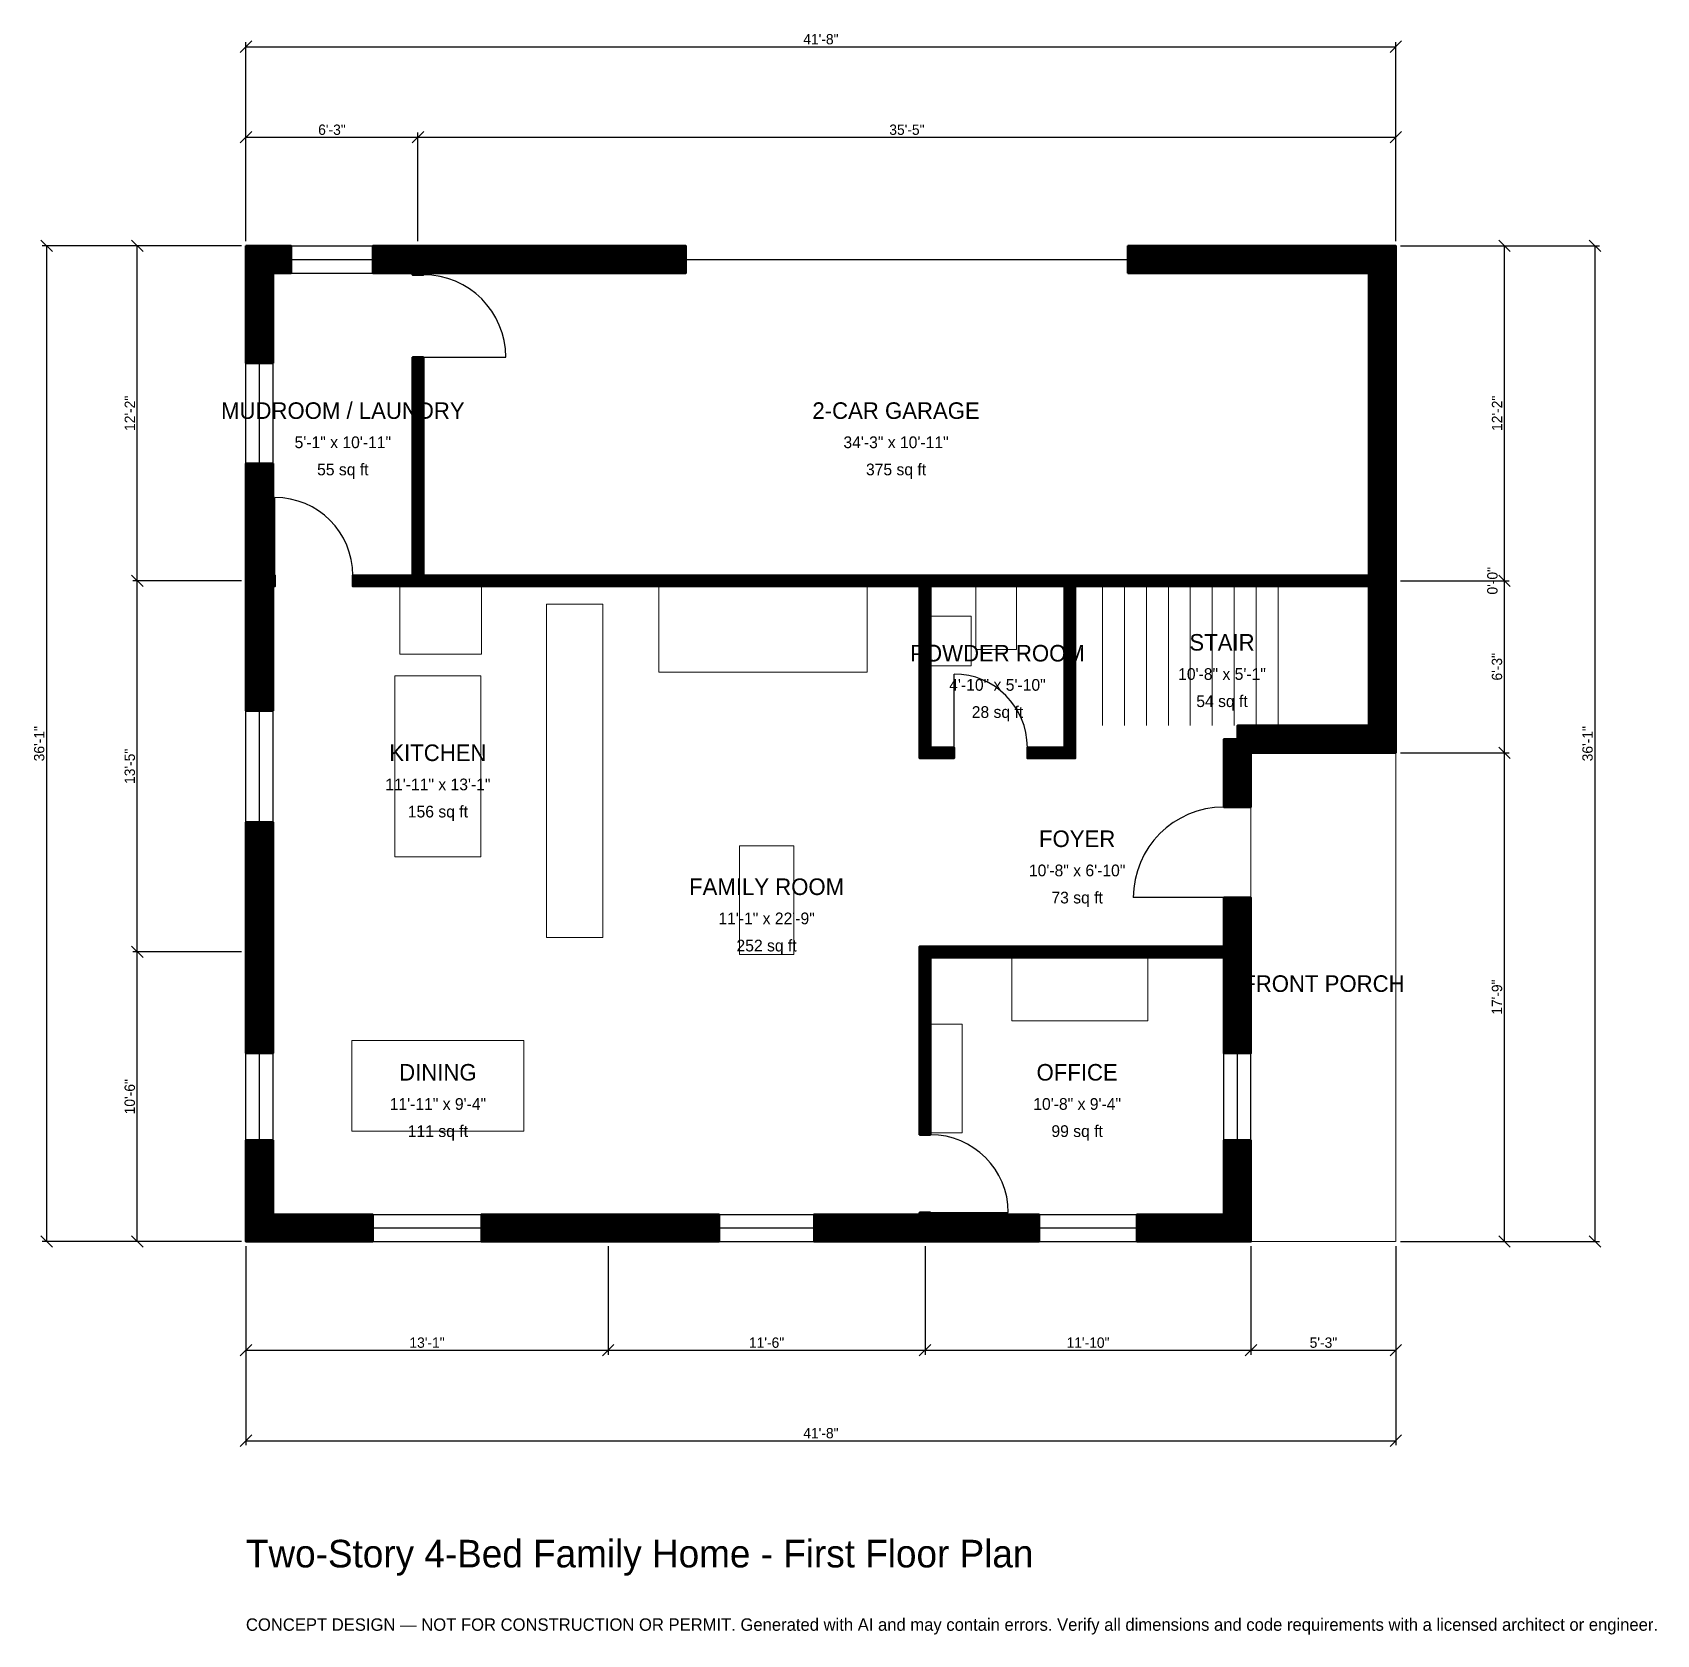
# Model space of a CAD drawing. Header units: inches. Extents: x -93 to 613, y -171 to 526.
import ezdxf
from ezdxf.enums import TextEntityAlignment as Align

# ---------------------------------------------------------------- set-up
doc = ezdxf.new("R2010")
doc.units = ezdxf.units.IN
doc.header["$MEASUREMENT"] = 0
doc.linetypes.add('DASHED', pattern=[0.6, 0.5, -0.1])
for name, color, linetype, lineweight in [('A-ANNO-DIMS', 1, 'Continuous', 13), ('A-ANNO-TEXT', 7, 'Continuous', 18), ('A-AREA-IDEN', 7, 'Continuous', 18), ('A-DOOR', 2, 'Continuous', 25), ('A-FLOR-FIXT', 9, 'Continuous', 13), ('A-FLOR-STRS', 3, 'Continuous', 18), ('A-FURN', 9, 'Continuous', 13), ('A-GLAZ', 4, 'Continuous', 25), ('A-SITE-PAVE', 8, 'Continuous', 13), ('A-WALL', 7, 'Continuous', 50), ('A-WALL-PATT', 8, 'Continuous', 13)]:
    doc.layers.add(name, color=color, linetype=linetype, lineweight=lineweight)
doc.dimstyles.new('PLAN', dxfattribs={"dimtxt": 4.5, "dimasz": 3, "dimexe": 2, "dimexo": 2, "dimgap": 1, "dimtad": 1, "dimdec": 0, "dimlunit": 4, "dimtsz": 2.5, "dimcen": 2.5, "dimclrd": 1, "dimclre": 1, "dimazin": 3, "dimtfac": 1, "dimtmove": 0, "dimatfit": 3})

msp = doc.modelspace()

# ---------------------------------------------------------------- hatches: boundary and pattern name
at = {"layer": 'A-WALL-PATT'}
h = msp.add_hatch(dxfattribs=at)
h.set_pattern_fill('ANSI31', color=8, scale=0.8)
h.paths.add_polyline_path([(292.9134, 0), (292.9134, 0), (289.3701, 0), (247.0472, 0), (247.0472, 11.811), (289.3701, 11.811), (292.9134, 11.811), (292.9134, 12.5984), (297.6378, 12.5984), (297.6378, 11.811), (301.1811, 11.811), (344.8819, 11.811), (344.8819, 0), (301.1811, 0), (297.6378, 0), (297.6378, 0), (292.9134, 0)])
h.paths.add_polyline_path([(163.3858, 0), (151.5748, 0), (102.3622, 0), (102.3622, 11.811), (151.5748, 11.811), (163.3858, 11.811), (205.7087, 11.811), (205.7087, 0), (163.3858, 0)])
h.paths.add_polyline_path([(11.811, 0), (11.811, 0), (0, 0), (0, 0), (0, 0), (0, 11.811), (0, 11.811), (0, 44.0945), (11.811, 44.0945), (11.811, 11.811), (55.1181, 11.811), (55.1181, 0), (11.811, 0)])
h.paths.add_polyline_path([(0, 120.0787), (0, 131.8898), (0, 182.4803), (11.811, 182.4803), (11.811, 131.8898), (11.811, 120.0787), (11.811, 81.8898), (0, 81.8898), (0, 120.0787)])
h.paths.add_polyline_path([(0, 281.4961), (0, 285.0394), (0, 285.0394), (0, 289.7638), (0, 289.7638), (0, 293.3071), (0, 338.3858), (11.811, 338.3858), (11.811, 293.3071), (11.811, 289.7638), (12.5984, 289.7638), (12.5984, 285.0394), (11.811, 285.0394), (11.811, 281.4961), (11.811, 230.9055), (0, 230.9055), (0, 281.4961)])
h.paths.add_polyline_path([(0, 421.2598), (0, 421.2598), (0, 433.0709), (0, 433.0709), (0, 433.0709), (11.811, 433.0709), (11.811, 433.0709), (19.685, 433.0709), (19.685, 421.2598), (11.811, 421.2598), (11.811, 382.0866), (0, 382.0866), (0, 421.2598)])
h.paths.add_polyline_path([(68.8976, 433.0709), (72.4409, 433.0709), (72.4409, 433.0709), (77.1654, 433.0709), (77.1654, 433.0709), (80.7087, 433.0709), (191.3386, 433.0709), (191.3386, 421.2598), (80.7087, 421.2598), (77.1654, 421.2598), (77.1654, 420.4724), (72.4409, 420.4724), (72.4409, 421.2598), (68.8976, 421.2598), (55.1181, 421.2598), (55.1181, 433.0709), (68.8976, 433.0709)])
h.paths.add_polyline_path([(488.189, 433.0709), (488.189, 433.0709), (500, 433.0709), (500, 433.0709), (500, 433.0709), (500, 421.2598), (500, 421.2598), (500, 289.7638), (500, 289.7638), (500, 285.0394), (500, 285.0394), (500, 281.4961), (500, 281.4961), (500, 224.4094), (500, 224.4094), (500, 212.5984), (500, 212.5984), (500, 212.5984), (488.189, 212.5984), (488.189, 212.5984), (437.0079, 212.5984), (437.0079, 188.9764), (425.1968, 188.9764), (425.1968, 218.5039), (431.1024, 218.5039), (431.1024, 224.4094), (488.189, 224.4094), (488.189, 285.0394), (360.6299, 285.0394), (360.6299, 214.9606), (360.6299, 210.2362), (355.9055, 210.2362), (339.7638, 210.2362), (339.7638, 214.9606), (355.9055, 214.9606), (355.9055, 285.0394), (297.6378, 285.0394), (297.6378, 285.0394), (297.6378, 214.9606), (307.874, 214.9606), (307.874, 210.2362), (297.6378, 210.2362), (292.9134, 210.2362), (292.9134, 214.9606), (292.9134, 285.0394), (159.8425, 285.0394), (155.1181, 285.0394), (77.1654, 285.0394), (72.4409, 285.0394), (46.4567, 285.0394), (46.4567, 289.7638), (72.4409, 289.7638), (72.4409, 384.6457), (77.1654, 384.6457), (77.1654, 289.7638), (155.1181, 289.7638), (159.8425, 289.7638), (292.9134, 289.7638), (292.9134, 289.7638), (355.9055, 289.7638), (360.6299, 289.7638), (488.189, 289.7638), (488.189, 293.3071), (488.189, 293.3071), (488.189, 421.2598), (383.4646, 421.2598), (383.4646, 433.0709), (488.189, 433.0709)])
h.paths.add_polyline_path([(437.0079, 131.8898), (437.0079, 128.3465), (437.0079, 128.3465), (437.0079, 123.622), (437.0079, 123.622), (437.0079, 120.0787), (437.0079, 81.8898), (425.1968, 81.8898), (425.1968, 120.0787), (425.1968, 123.622), (297.6378, 123.622), (297.6378, 46.4567), (292.9134, 46.4567), (292.9134, 123.622), (292.9134, 128.3465), (297.6378, 128.3465), (425.1968, 128.3465), (425.1968, 131.8898), (425.1968, 149.6063), (437.0079, 149.6063), (437.0079, 131.8898)])
h.paths.add_polyline_path([(437.0079, 11.811), (437.0079, 11.811), (437.0079, 0), (437.0079, 0), (437.0079, 0), (425.1968, 0), (425.1968, 0), (387.4016, 0), (387.4016, 11.811), (425.1968, 11.811), (425.1968, 44.0945), (437.0079, 44.0945), (437.0079, 11.811)])

# ---------------------------------------------------------------- linework, layer by layer
at = {"layer": 'A-DOOR', "linetype": 'DASHED'}
msp.add_line((191.3386, 427.1654), (383.4646, 427.1654), dxfattribs=at)
at = {"layer": 'A-DOOR'}
for p, q in [((77.1654, 384.6457), (112.9921, 384.6457)), ((12.5984, 289.7638), (12.5984, 323.622)), ((307.874, 214.9606), (307.874, 246.8504)), ((425.1968, 149.6063), (385.8268, 149.6063)), ((297.6378, 12.5984), (331.4961, 12.5984))]:
    msp.add_line(p, q, dxfattribs=at)
for centre, radius, start, end in [((77.1654, 384.6457), 35.8268, 0, 90), ((12.5984, 289.7638), 33.8583, 0, 90), ((307.874, 214.9606), 31.8898, 0, 90), ((425.1968, 149.6063), 39.3701, 90, 180), ((297.6378, 12.5984), 33.8583, 0, 90)]:
    msp.add_arc(centre, radius, start, end, dxfattribs=at)
at = {"layer": 'A-FLOR-FIXT'}
for points in [[(317.3228, 257.4803), (335.0394, 257.4803), (335.0394, 285.0394), (317.3228, 285.0394)], [(130.7087, 132.2835), (155.1181, 132.2835), (155.1181, 277.1654), (130.7087, 277.1654)], [(297.6378, 250.3937), (315.3543, 250.3937), (315.3543, 272.0472), (297.6378, 272.0472)], [(64.7638, 167.3228), (102.1654, 167.3228), (102.1654, 246.063), (64.7638, 246.063)]]:
    msp.add_lwpolyline(points, close=True, dxfattribs=at)
at = {"layer": 'A-FLOR-STRS'}
for p, q in [((372.4409, 224.4094), (372.4409, 285.0394)), ((381.9882, 224.4094), (381.9882, 285.0394)), ((391.5354, 224.4094), (391.5354, 285.0394)), ((401.0827, 224.4094), (401.0827, 285.0394)), ((410.6299, 224.4094), (410.6299, 285.0394)), ((420.1772, 224.4094), (420.1772, 285.0394)), ((429.7244, 224.4094), (429.7244, 285.0394)), ((439.2717, 224.4094), (439.2717, 285.0394)), ((448.8189, 224.4094), (448.8189, 285.0394))]:
    msp.add_line(p, q, dxfattribs=at)
at = {"layer": 'A-FURN'}
for points in [[(66.9291, 255.5118), (102.3622, 255.5118), (102.3622, 285.0394), (66.9291, 285.0394)], [(179.5276, 247.6378), (270.0787, 247.6378), (270.0787, 285.0394), (179.5276, 285.0394)], [(214.5669, 124.8031), (238.189, 124.8031), (238.189, 172.0472), (214.5669, 172.0472)], [(333.0709, 96.063), (392.126, 96.063), (392.126, 123.622), (333.0709, 123.622)], [(297.6378, 47.2441), (311.4173, 47.2441), (311.4173, 94.4882), (297.6378, 94.4882)], [(46.063, 48.0315), (120.8661, 48.0315), (120.8661, 87.4016), (46.063, 87.4016)]]:
    msp.add_lwpolyline(points, close=True, dxfattribs=at)
at = {"layer": 'A-GLAZ'}
for p, q in [((19.685, 433.0709), (55.1181, 433.0709)), ((19.685, 427.1654), (55.1181, 427.1654)), ((19.685, 421.2598), (55.1181, 421.2598)), ((0, 338.3858), (0, 382.0866)), ((5.9055, 338.3858), (5.9055, 382.0866)), ((11.811, 338.3858), (11.811, 382.0866)), ((0, 182.4803), (0, 230.9055)), ((5.9055, 182.4803), (5.9055, 230.9055)), ((11.811, 182.4803), (11.811, 230.9055)), ((0, 44.0945), (0, 81.8898)), ((5.9055, 44.0945), (5.9055, 81.8898)), ((11.811, 44.0945), (11.811, 81.8898)), ((425.1968, 44.0945), (425.1968, 81.8898)), ((431.1024, 44.0945), (431.1024, 81.8898)), ((437.0079, 44.0945), (437.0079, 81.8898)), ((55.1181, 11.811), (102.3622, 11.811)), ((205.7087, 11.811), (247.0472, 11.811)), ((344.8819, 11.811), (387.4016, 11.811)), ((55.1181, 5.9055), (102.3622, 5.9055)), ((55.1181, 0), (102.3622, 0)), ((205.7087, 5.9055), (247.0472, 5.9055)), ((205.7087, 0), (247.0472, 0)), ((344.8819, 5.9055), (387.4016, 5.9055)), ((344.8819, 0), (387.4016, 0))]:
    msp.add_line(p, q, dxfattribs=at)
at = {"layer": 'A-SITE-PAVE', "linetype": 'DASHED'}
msp.add_lwpolyline([(437.0079, 0), (500, 0), (500, 212.5984), (437.0079, 212.5984)], close=True, dxfattribs=at)
at = {"layer": 'A-WALL'}
for points in [[(0, 421.2598), (0, 421.2598), (0, 433.0709), (0, 433.0709), (0, 433.0709), (11.811, 433.0709), (11.811, 433.0709), (19.685, 433.0709), (19.685, 421.2598), (11.811, 421.2598), (11.811, 382.0866), (0, 382.0866), (0, 421.2598)], [(488.189, 433.0709), (488.189, 433.0709), (500, 433.0709), (500, 433.0709), (500, 433.0709), (500, 421.2598), (500, 421.2598), (500, 289.7638), (500, 289.7638), (500, 285.0394), (500, 285.0394), (500, 281.4961), (500, 281.4961), (500, 224.4094), (500, 224.4094), (500, 212.5984), (500, 212.5984), (500, 212.5984), (488.189, 212.5984), (488.189, 212.5984), (437.0079, 212.5984), (437.0079, 188.9764), (425.1968, 188.9764), (425.1968, 218.5039), (431.1024, 218.5039), (431.1024, 224.4094), (488.189, 224.4094), (488.189, 285.0394), (360.6299, 285.0394), (360.6299, 214.9606), (360.6299, 210.2362), (355.9055, 210.2362), (339.7638, 210.2362), (339.7638, 214.9606), (355.9055, 214.9606), (355.9055, 285.0394), (297.6378, 285.0394), (297.6378, 285.0394), (297.6378, 214.9606), (307.874, 214.9606), (307.874, 210.2362), (297.6378, 210.2362), (292.9134, 210.2362), (292.9134, 214.9606), (292.9134, 285.0394), (159.8425, 285.0394), (155.1181, 285.0394), (77.1654, 285.0394), (72.4409, 285.0394), (46.4567, 285.0394), (46.4567, 289.7638), (72.4409, 289.7638), (72.4409, 384.6457), (77.1654, 384.6457), (77.1654, 289.7638), (155.1181, 289.7638), (159.8425, 289.7638), (292.9134, 289.7638), (292.9134, 289.7638), (355.9055, 289.7638), (360.6299, 289.7638), (488.189, 289.7638), (488.189, 293.3071), (488.189, 293.3071), (488.189, 421.2598), (383.4646, 421.2598), (383.4646, 433.0709), (488.189, 433.0709)], [(68.8976, 433.0709), (72.4409, 433.0709), (72.4409, 433.0709), (77.1654, 433.0709), (77.1654, 433.0709), (80.7087, 433.0709), (191.3386, 433.0709), (191.3386, 421.2598), (80.7087, 421.2598), (77.1654, 421.2598), (77.1654, 420.4724), (72.4409, 420.4724), (72.4409, 421.2598), (68.8976, 421.2598), (55.1181, 421.2598), (55.1181, 433.0709), (68.8976, 433.0709)], [(0, 281.4961), (0, 285.0394), (0, 285.0394), (0, 289.7638), (0, 289.7638), (0, 293.3071), (0, 338.3858), (11.811, 338.3858), (11.811, 293.3071), (11.811, 289.7638), (12.5984, 289.7638), (12.5984, 285.0394), (11.811, 285.0394), (11.811, 281.4961), (11.811, 230.9055), (0, 230.9055), (0, 281.4961)], [(0, 120.0787), (0, 131.8898), (0, 182.4803), (11.811, 182.4803), (11.811, 131.8898), (11.811, 120.0787), (11.811, 81.8898), (0, 81.8898), (0, 120.0787)], [(437.0079, 131.8898), (437.0079, 128.3465), (437.0079, 128.3465), (437.0079, 123.622), (437.0079, 123.622), (437.0079, 120.0787), (437.0079, 81.8898), (425.1968, 81.8898), (425.1968, 120.0787), (425.1968, 123.622), (297.6378, 123.622), (297.6378, 46.4567), (292.9134, 46.4567), (292.9134, 123.622), (292.9134, 128.3465), (297.6378, 128.3465), (425.1968, 128.3465), (425.1968, 131.8898), (425.1968, 149.6063), (437.0079, 149.6063), (437.0079, 131.8898)], [(11.811, 0), (11.811, 0), (0, 0), (0, 0), (0, 0), (0, 11.811), (0, 11.811), (0, 44.0945), (11.811, 44.0945), (11.811, 11.811), (55.1181, 11.811), (55.1181, 0), (11.811, 0)], [(437.0079, 11.811), (437.0079, 11.811), (437.0079, 0), (437.0079, 0), (437.0079, 0), (425.1968, 0), (425.1968, 0), (387.4016, 0), (387.4016, 11.811), (425.1968, 11.811), (425.1968, 44.0945), (437.0079, 44.0945), (437.0079, 11.811)], [(163.3858, 0), (151.5748, 0), (102.3622, 0), (102.3622, 11.811), (151.5748, 11.811), (163.3858, 11.811), (205.7087, 11.811), (205.7087, 0), (163.3858, 0)], [(292.9134, 0), (292.9134, 0), (289.3701, 0), (247.0472, 0), (247.0472, 11.811), (289.3701, 11.811), (292.9134, 11.811), (292.9134, 12.5984), (297.6378, 12.5984), (297.6378, 11.811), (301.1811, 11.811), (344.8819, 11.811), (344.8819, 0), (301.1811, 0), (297.6378, 0), (297.6378, 0), (292.9134, 0)]]:
    msp.add_lwpolyline(points, close=True, dxfattribs=at)

# ---------------------------------------------------------------- texts
at = {"layer": 'A-ANNO-TEXT'}
for s, height, p in [('Two-Story 4-Bed Family Home - First Floor Plan', 12, (0, -141.7323)), ('CONCEPT DESIGN — NOT FOR CONSTRUCTION OR PERMIT. Generated with AI and may contain errors. Verify all dimensions and code requirements with a licensed architect or engineer.', 5.4, (0, -169.2913))]:
    msp.add_text(s, height=height, dxfattribs=at).set_placement(p)
at = {"layer": 'A-AREA-IDEN'}
for s, height, p in [('MUDROOM / LAUNDRY', 7.2, (42.126, 361.4173)), ('2-CAR GARAGE', 7.2, (282.6772, 361.4173)), ('5\'-1" x 10\'-11"', 5.1, (42.126, 347.6378)), ('34\'-3" x 10\'-11"', 5.1, (282.6772, 347.6378)), ('55 sq ft', 5.1, (42.126, 335.8268)), ('375 sq ft', 5.1, (282.6772, 335.8268)), ('STAIR', 7.2, (424.4094, 260.6299)), ('POWDER ROOM', 7.2, (326.7717, 255.9055)), ('10\'-8" x 5\'-1"', 5.1, (424.4094, 246.8504)), ('4\'-10" x 5\'-10"', 5.1, (326.7717, 242.126)), ('28 sq ft', 5.1, (326.7717, 230.315)), ('54 sq ft', 5.1, (424.4094, 235.0394)), ('KITCHEN', 7.2, (83.4646, 212.5984)), ('11\'-11" x 13\'-1"', 5.1, (83.4646, 198.8189)), ('156 sq ft', 5.1, (83.4646, 187.0079)), ('FOYER', 7.2, (361.4173, 175.1969)), ('10\'-8" x 6\'-10"', 5.1, (361.4173, 161.4173)), ('FAMILY ROOM', 7.2, (226.378, 154.3307)), ('73 sq ft', 5.1, (361.4173, 149.6063)), ('11\'-1" x 22\'-9"', 5.1, (226.378, 140.5512)), ('252 sq ft', 5.1, (226.378, 128.7402)), ('FRONT PORCH', 7.2, (468.5039, 112.2047)), ('DINING', 7.2, (83.4646, 73.622)), ('OFFICE', 7.2, (361.4173, 73.622)), ('11\'-11" x 9\'-4"', 5.1, (83.4646, 59.8425)), ('10\'-8" x 9\'-4"', 5.1, (361.4173, 59.8425)), ('111 sq ft', 5.1, (83.4646, 48.0315)), ('99 sq ft', 5.1, (361.4173, 48.0315))]:
    msp.add_text(s, height=height, dxfattribs=at).set_placement(p, align=Align.MIDDLE_CENTER)

# ---------------------------------------------------------------- dimensions: what is measured, and where the dimension line sits
at = {"layer": 'A-ANNO-DIMS'}
for base, p1, p2, text in [((0, 519.685), (0, 433.0709), (500, 433.0709), '41\'-8"'), ((0, 480.315), (0, 433.0709), (74.8031, 433.0709), '6\'-3"'), ((74.8031, 480.315), (74.8031, 433.0709), (500, 433.0709), '35\'-5"'), ((0, -47.2441), (0, 0), (157.4803, 0), '13\'-1"'), ((0, -86.6142), (0, 0), (500, 0), '41\'-8"'), ((157.4803, -47.2441), (157.4803, 0), (295.2756, 0), '11\'-6"'), ((295.2756, -47.2441), (295.2756, 0), (437.0079, 0), '11\'-10"'), ((437.0079, -47.2441), (437.0079, 0), (500, 0), '5\'-3"')]:
    msp.add_linear_dim(base=base, p1=p1, p2=p2, text=text, dimstyle='PLAN', dxfattribs=at).render()
for base, p1, p2, text in [((-86.6142, 0), (0, 0), (0, 433.0709), '36\'-1"'), ((-47.2441, 287.4016), (0, 287.4016), (0, 433.0709), '12\'-2"'), ((547.2441, 287.4016), (500, 287.4016), (500, 433.0709), '12\'-2"'), ((586.6142, 0), (500, 0), (500, 433.0709), '36\'-1"'), ((-47.2441, 125.9843), (0, 125.9843), (0, 287.4016), '13\'-5"'), ((547.2441, 287.4016), (500, 287.4016), (500, 287.4016), '0\'-0"'), ((547.2441, 212.5984), (500, 212.5984), (500, 287.4016), '6\'-3"'), ((547.2441, 0), (500, 0), (500, 212.5984), '17\'-9"'), ((-47.2441, 0), (0, 0), (0, 125.9843), '10\'-6"')]:
    msp.add_linear_dim(base=base, p1=p1, p2=p2, angle=90, text=text, dimstyle='PLAN', dxfattribs=at).render()

doc.saveas('drawing.dxf')
